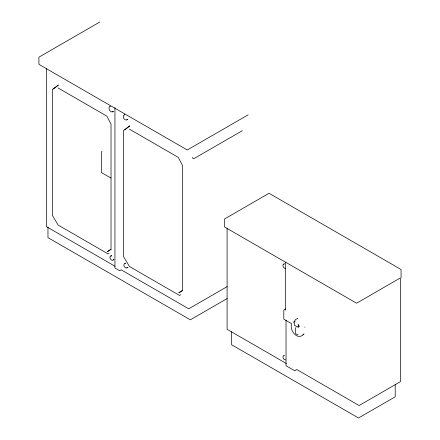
<?xml version="1.0" encoding="UTF-8"?>
<svg xmlns="http://www.w3.org/2000/svg" width="440" height="440" viewBox="0 0 440 440"><rect width="100%" height="100%" fill="white"/><g stroke="black" fill="none" stroke-linecap="round" stroke-linejoin="round"><path stroke-width="0.66" d="M111.04 256.537L111.095 256.058M283.833 264.27L284.317 263.703C281.639 264.402 283.217 268.263 285.324 268.516M125.037 263.604L125.257 263.285M124.465 114.928L124.751 114.593C120.967 115.693 125.032 122.314 127.749 119.317L126.901 119.493M109.945 106.524L110.275 106.178C106.92 107.525 110.693 113.878 113.487 111.458L112.53 111.601M111.265 255.679L111.54 255.426C107.751 256.196 111.408 262.537 113.971 259.639L113.201 259.704M284.004 355.564L284.273 355.333C281.523 355.999 283.409 360.371 285.648 359.898M53.449 88.913L58.41 85.019L52.316 89.573L52.316 215.325L58.146 225.06L108.047 253.869L109.186 253.215M124.768 129.833L129.85 125.835L123.486 130.57L123.486 256.537L129.454 266.503L179.548 295.427L180.829 294.685M111.117 249.288L107.366 251.647L111.023 249.266L111.023 124.141L106.909 116.16L58.009 87.923M182.661 290.439L178.761 292.881L182.424 290.493L182.424 165.369L178.31 157.394L129.41 129.157M99.836 22L38.929 57.162L38.929 64.356L187.264 149.99L248.166 114.829M102.031 151.338L101.569 151.607L101.569 172.639L110.979 178.073M192.671 157.657L192.363 157.834L193.847 158.691L242.308 130.713M125.576 263.098C121.561 263.78 125.384 270.402 127.98 267.267M227.139 286.622L188.716 308.809L121.209 269.83L119.663 270.721L114.939 267.993L114.939 107.679M227.15 298.557L190.322 319.814L47.965 237.628L47.965 227.018M285.577 309.023L283.817 310.041L283.817 319.176L291.659 323.702C289.168 330.231 297.407 341.303 304.062 334.01L302.968 334.428M297.781 318.285L295.377 319.677L294.277 321.58L294.277 325.116L297.291 326.86L298.964 325.892M293.288 322.267L295.235 321.145M295.993 327.624L295.548 327.882L295.548 333.603L297.638 334.807L298.089 334.548M299.167 326.584L297.99 327.261L298.81 326.315L298.705 324.561M127.666 267.449L126.841 267.372M286.347 363.512L227.09 329.302L227.09 228.272M115.093 266.299L46.365 226.617L46.365 68.36M297.941 324.687L299.079 326.161M401.071 277.524L401.071 269.511L269.044 193.287L224.56 218.972L224.56 226.985L356.582 303.209L400.4 277.915L400.4 381.689L359.111 405.526L296.808 369.55L294.718 370.761L286.033 365.745L286.033 320.161M395.197 384.56L395.197 396.82L358.512 418L231.561 344.702L231.561 331.76M304.92 326.948L304.92 327.289M285.312 262.389L285.312 310.084"/></g></svg>
